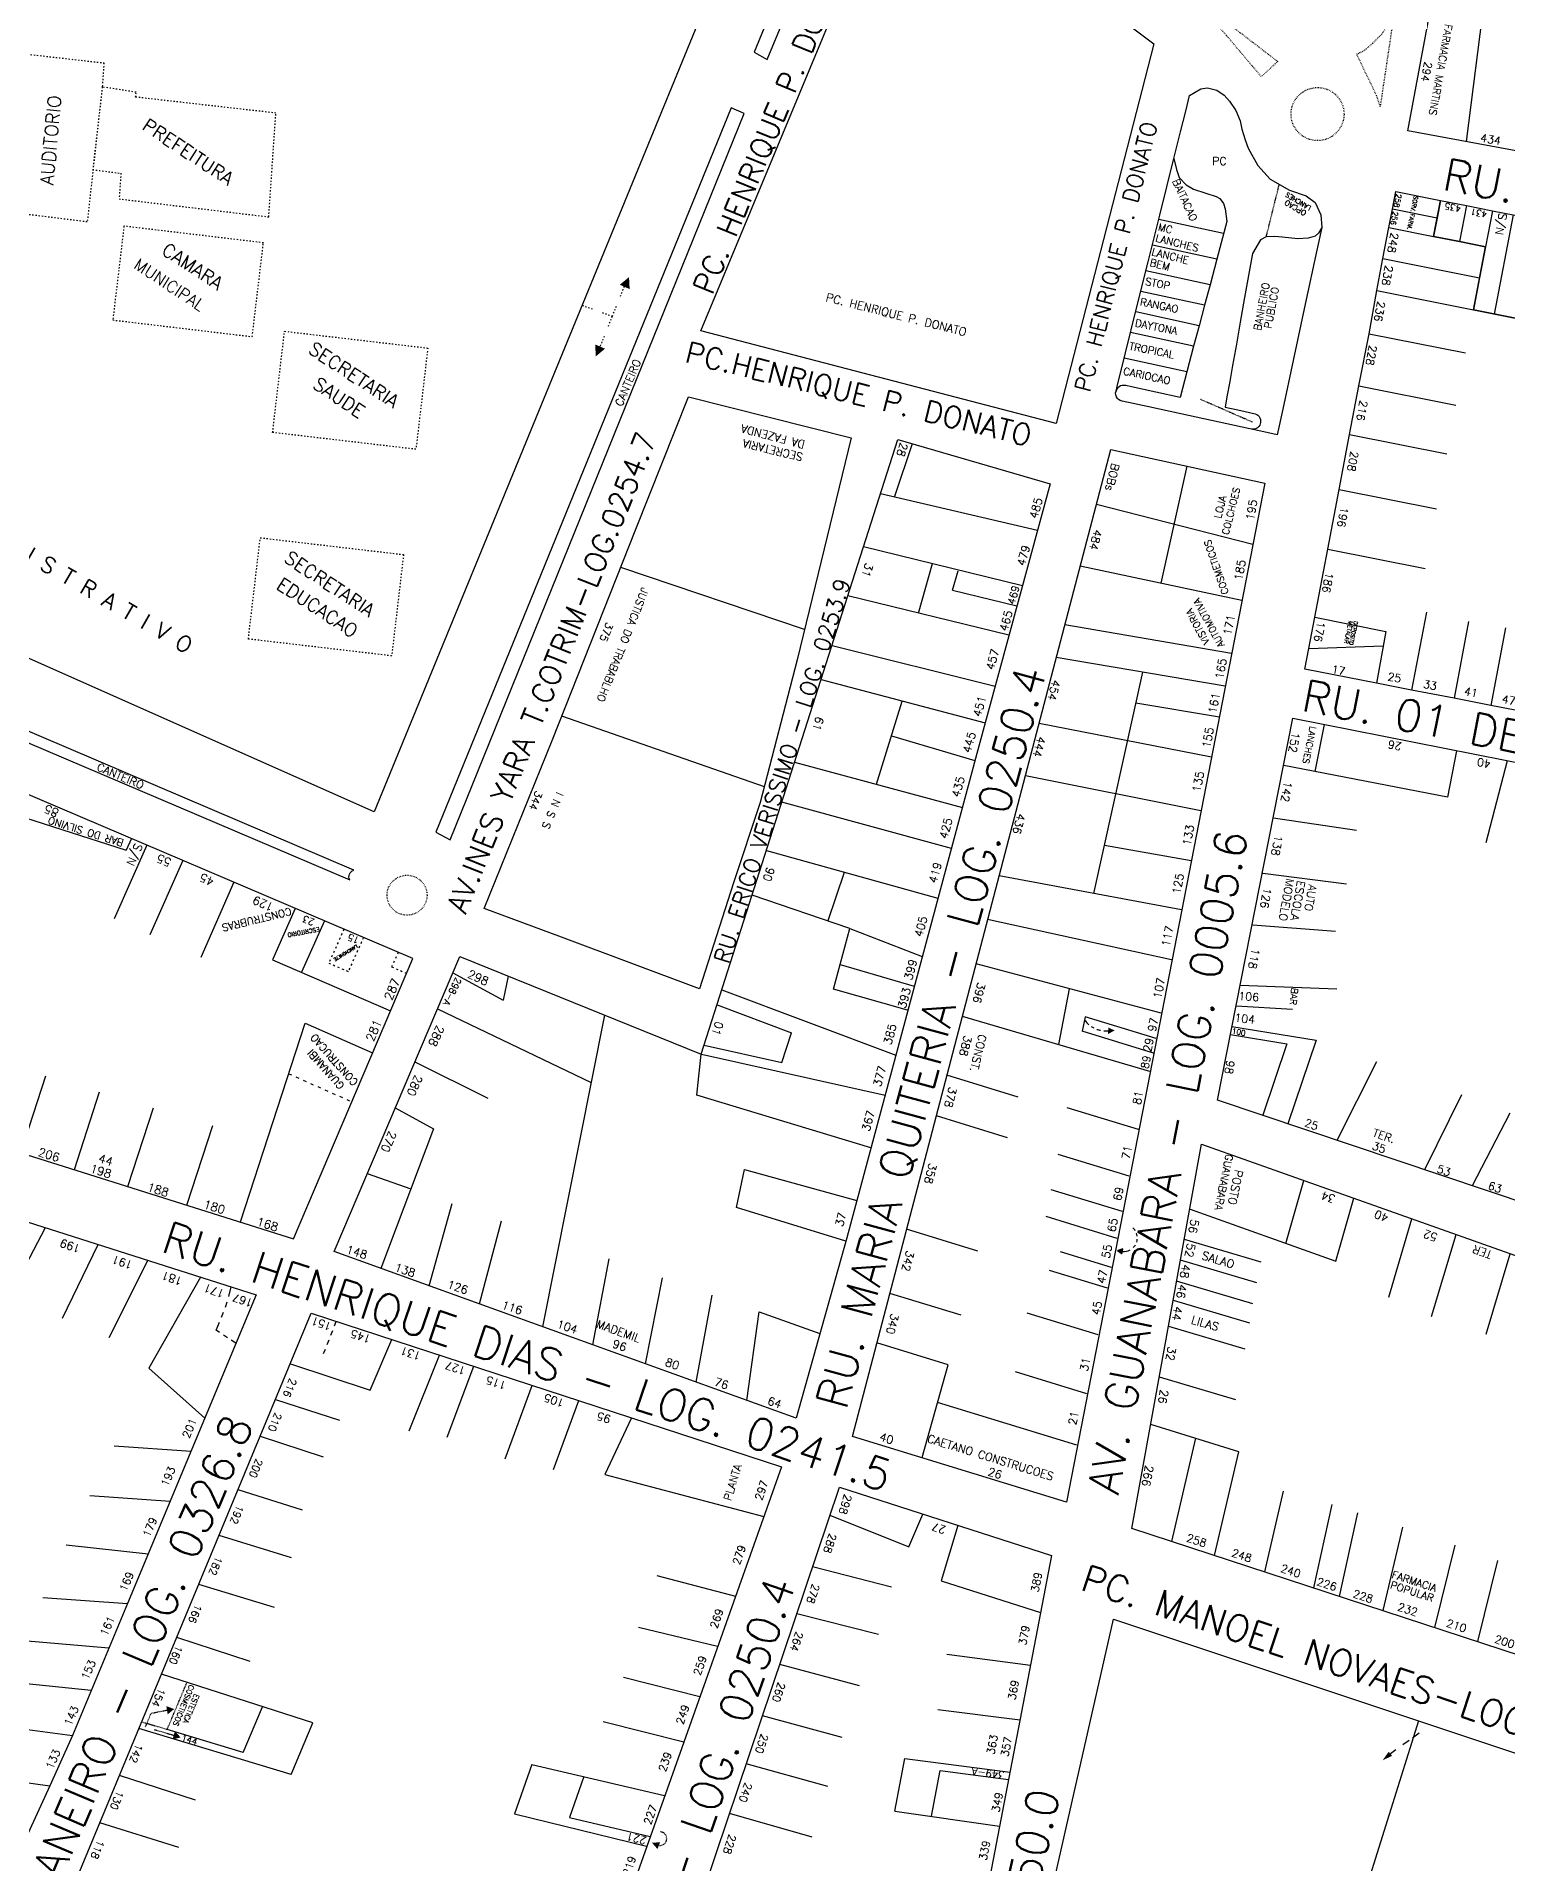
# Model space of a CAD drawing. Extents: x 714896 to 749292, y 8417558 to 8447149.
# Drawn here: x 739396.3 to 739673.9, y 8426580.4 to 8426925.1 of the extents above; entities that cross this region are included whole.
import ezdxf

# ---------------------------------------------------------------- set-up
doc = ezdxf.new("R2010")
doc.units = 0
doc.header["$MEASUREMENT"] = 0
doc.linetypes.add('ACAD_ISO03W100', pattern=[30, 12, -18])
for name, color, linetype in [('LOTE', 7, 'CONTINUOUS'), ('NUM-PORTA', 7, 'CONTINUOUS'), ('QUADRA', 6, 'CONTINUOUS'), ('TEXTO', 7, 'CONTINUOUS'), ('TEXTODERUA', 3, 'CONTINUOUS')]:
    doc.layers.add(name, color=color, linetype=linetype)
doc.styles.add('ROMANS', font='ROMANS.SHX', dxfattribs={"height": 1.5})

msp = doc.modelspace()

# ---------------------------------------------------------------- hatches: boundary and pattern name
at = {"layer": 'LOTE', "linetype": 'ACAD_ISO03W100', "ltscale": 0.02}
for points in [[(739508.15, 8426879.68), (739506.42, 8426878.24), (739508.27, 8426877.42)], [(739501.88, 8426864.72), (739503.62, 8426866.17), (739501.77, 8426866.98)]]:
    msp.add_hatch(color=7, dxfattribs=at).paths.add_polyline_path(points)
at = {"layer": 'LOTE'}
for color, points in [(256, [(739599.8, 8426737.54), (739598.62, 8426738.07), (739598.51, 8426736.85)]), (256, [(739600.13, 8426695.97), (739601.18, 8426695.22), (739601.36, 8426696.36)]), (7, [(739512.5, 8426584.26), (739513.52, 8426583.09), (739514.04, 8426584.38)])]:
    msp.add_hatch(color=color, dxfattribs=at).paths.add_polyline_path(points)
at = {"layer": 'LOTE', "linetype": 'CONTINUOUS'}
h = msp.add_hatch(color=3, dxfattribs=at)
h.paths.add_polyline_path([(739422.31, 8426609.5), (739420.83, 8426610.06), (739421.09, 8426608.5)])
h.paths.add_polyline_path([(739422.31, 8426610.72), (739422.7, 8426608.35), (739423.1, 8426608.42), (739422.71, 8426610.78)], flags=9)
h = msp.add_hatch(color=2, dxfattribs=at)
h.paths.add_polyline_path([(739423.55, 8426604.15), (739422.45, 8426605.29), (739422.01, 8426603.76)])
h.paths.add_polyline_path([(739424.06, 8426605.25), (739423.41, 8426602.95), (739423.8, 8426602.84), (739424.45, 8426605.14)], flags=9)

# ---------------------------------------------------------------- linework, layer by layer
at = {"layer": 'LOTE', "color": 7}
for p, q in [((739669.96, 8426935.39, 529.72), (739666.13, 8426905.27, 528.65)), ((739561.56, 8426848.25, 533.45), (739558.28, 8426838.26, 531.79)), ((739608.59, 8426821.96, 0.41), (739613.48, 8426844.03)), ((739555.62, 8426838.83, 531.27), (739585.23, 8426831.93, 532.39)), ((739596.35, 8426836.83, 530.28), (739625.88, 8426829.28, 534.29)), ((739552.42, 8426828.83, 531.28), (739582.4, 8426821.52, 532.39)), ((739541.29, 8426813.2, 531.51), (739506.59, 8426824.88, 531.19)), ((739562.77, 8426816.3, 532.19), (739565.42, 8426825.66, 532.27)), ((739593.3, 8426825.18, 530.28), (739623.82, 8426818.75, 534.28)), ((739569.19, 8426820.62, 532.24), (739570.24, 8426824.29, 532.27)), ((739579.85, 8426812.12, 532.39), (739549.46, 8426819.56, 531.28)), ((739569.19, 8426820.62, 531.94), (739581.36, 8426817.66, 532.39)), ((739658.63, 8426816.46, 525.98), (739655.81, 8426801.77, 519.64)), ((739666.57, 8426814.73, 525.2), (739663.84, 8426800.21, 519.64)), ((739590.42, 8426814.15, 530.28), (739621.86, 8426808.72, 534.28)), ((739650.96, 8426812.84, 525.47), (739649.21, 8426803.06, 519.64)), ((739673.55, 8426813.53, 524.81), (739670.81, 8426798.86, 519.63)), ((739546.46, 8426810.18, 531.28), (739577.23, 8426802.47, 532.39)), ((739620.65, 8426802.52, 534.27), (739588.78, 8426807.89, 530.28)), ((739636.46, 8426809.61, 531.78), (739650.48, 8426810.11, 524.64)), ((739595.85, 8426763.37, 532.34), (739605.12, 8426805.14, 531.56)), ((739544.4, 8426803.74, 531.28), (739575.36, 8426795.56, 532.39)), ((739554.84, 8426783.99, 532.14), (739559.71, 8426799.69, 532.17)), ((739619.57, 8426796.62, 534.27), (739603.82, 8426799.27, 532.3)), ((739533.7, 8426783.5, 531.51), (739495.47, 8426796.83, 531.19)), ((739585.53, 8426795.49, 530.28), (739618.04, 8426789.16, 534.26)), ((739557.68, 8426793.14, 532.15), (739573.43, 8426788.45, 532.39)), ((739539.41, 8426788.15, 531.28), (739571.06, 8426779.62, 532.39)), ((739662.6, 8426781.56, 529.32), (739631.7, 8426787.51, 532.4)), ((739673.88, 8426788.44, 529.19), (739669.81, 8426772.94, 529.28)), ((739582.95, 8426785.62, 530.28), (739616.06, 8426779.06, 534.26)), ((739582.95, 8426785.62, 530.28), (739616.06, 8426779.06, 534.26)), ((739383.29, 8426781.2, 534.73), (739413.29, 8426771.57, 534.97)), ((739568.98, 8426771.88, 532.39), (739537, 8426780.61, 531.29)), ((739629.78, 8426777.68, 532.4), (739645.44, 8426775.34, 529.94)), ((739414.28, 8426773.73, 534.86), (739413.29, 8426771.57, 534.97)), ((739417.17, 8426772.49, 534.86), (739410.97, 8426758.6, 535.4)), ((739423.93, 8426769.61, 534.86), (739417.7, 8426755.6, 535.42)), ((739534.08, 8426771.48, 531.29), (739566.45, 8426762.47, 532.39)), ((739597.88, 8426772.52, 531.59), (739614.21, 8426769.6, 534.25)), ((739545.71, 8426758.27, 532.14), (739548.79, 8426767.39, 532.13)), ((739612.39, 8426760.3, 534.24), (739577.99, 8426766.69, 530.28)), ((739627.75, 8426767.22, 532.4), (739643.52, 8426765.21, 529.79)), ((739433.58, 8426765.5, 534.86), (739427.32, 8426751.31, 535.43)), ((739549.8, 8426756.76, 532.23), (739531.39, 8426763.08, 531.29)), ((739445.15, 8426760.56, 534.86), (739440.9, 8426750.88, 535.24)), ((739450.67, 8426758.2, 534.86), (739446.34, 8426748.54, 535.26)), ((739546.73, 8426745.36, 532.28), (739549.8, 8426756.76, 532.23)), ((739549.8, 8426756.76, 532.23), (739563.49, 8426751.47, 532.39)), ((739610.55, 8426750.86, 534.24), (739575.83, 8426758.46, 530.28)), ((739625.84, 8426757.44, 532.4), (739641.45, 8426756.25, 529.47)), ((739440.9, 8426750.88, 535.24), (739463.15, 8426741.25, 534.62)), ((739547.99, 8426750.01, 532.26), (739561.99, 8426745.88, 532.39)), ((739608.58, 8426740.8, 534.23), (739573.64, 8426750.08, 530.28)), ((739474.89, 8426748.41, 532.25), (739484.41, 8426743.24, 532.72)), ((739485.37, 8426747.79, 533.15), (739484.41, 8426743.24, 532.72)), ((739560.69, 8426741.35, 532.39), (739546.73, 8426745.36, 532.28)), ((739623.47, 8426746.07, 532.43), (739641.73, 8426745.42, 528.59)), ((739524.77, 8426742.37, 531.29), (739538.81, 8426737.08, 531.76)), ((739525.68, 8426745.23, 531.29), (739558.49, 8426732.85, 532.39)), ((739622.7, 8426742.17, 532.5), (739633.36, 8426741.58, 528.95)), ((739434.83, 8426701.4, 538.63), (739447.03, 8426738.94, 535.33)), ((739447.03, 8426738.94, 535.33), (739459.72, 8426733.29, 534.62)), ((739471.99, 8426741.61, 532.25), (739501.04, 8426727.75, 532.47)), ((739491.88, 8426681.61, 532.4), (739503.56, 8426740.42, 533.13)), ((739606.43, 8426729.81, 534.22), (739571.06, 8426740.19, 530.28)), ((739607.64, 8426736, 534.22), (739594.21, 8426740.11, 534.22)), ((739607.11, 8426733.27, 534.22), (739593.67, 8426737.38, 534.22)), ((739621.64, 8426736.79, 532.51), (739632.27, 8426735, 525.95)), ((739621.93, 8426738.28, 532.45), (739637.79, 8426735.72, 527.57)), ((739632.27, 8426735, 526.61), (739627.73, 8426721.55, 521.03)), ((739637.79, 8426735.72, 527.57), (739632.46, 8426719.95, 521.03)), ((739467.72, 8426731.59, 532.25), (739481.48, 8426724.76, 532.43)), ((739520.94, 8426725.31, 532.28), (739521.79, 8426733.04, 532.39)), ((739521.8, 8426733.04, 532.23), (739556.47, 8426725.33, 532.39)), ((739522.35, 8426734.74, 1063.52), (739536.99, 8426731.49, 1063.59)), ((739641.8, 8426716.82, 521.03), (739649.3, 8426731.68, 526.54)), ((739393.37, 8426714.47, 538.63), (739398.1, 8426728.95, 536.62)), ((739581.58, 8426724.97, 530.28), (739568.15, 8426729.08, 530.28)), ((739403.48, 8426711.29, 538.63), (739408.25, 8426725.93, 536.65)), ((739553.81, 8426715.42, 532.39), (739520.94, 8426725.31, 532.28)), ((739658.3, 8426711.29, 521.03), (739665.3, 8426725.43, 525.81)), ((739413.59, 8426708.1, 538.63), (739418.41, 8426722.92, 536.59)), ((739464.03, 8426722.93, 532.25), (739471.27, 8426719, 532.37)), ((739579.58, 8426717.31, 530.28), (739566.15, 8426721.42, 530.28)), ((739604.28, 8426718.83, 534.2), (739590.85, 8426722.94, 534.2)), ((739667.33, 8426708.27, 521.03), (739674.4, 8426721.98, 525.6)), ((739424.72, 8426704.59, 538.63), (739429.59, 8426719.62, 536.41)), ((739471.27, 8426719, 532.37), (739461.34, 8426692.64, 532.39)), ((739528.46, 8426704.15, 532.35), (739529.92, 8426711.33, 532.34)), ((739529.92, 8426711.33, 532.34), (739551.13, 8426705.46, 532.39)), ((739602.56, 8426710.03, 534.19), (739589.13, 8426714.15, 534.19)), ((739458.76, 8426710.56, 0), (739466.99, 8426707.65, 51.31)), ((739601.26, 8426703.37, 534.18), (739587.83, 8426707.49, 534.18)), ((739632.12, 8426697.37, 526.91), (739635.5, 8426709.23, 523.84)), ((739470.46, 8426689.35, 532.39), (739474.77, 8426704.9, 532.38)), ((739549.06, 8426697.78, 532.39), (739528.46, 8426704.15, 532.35)), ((739641.54, 8426694.03, 526.91), (739644.93, 8426705.88, 523.84)), ((739479.94, 8426685.93, 532.39), (739484.06, 8426701.62, 532.38)), ((739600.27, 8426698.31, 534.17), (739586.84, 8426702.43, 534.17)), ((739614.03, 8426703.79), (739641.54, 8426694.03)), ((739651.54, 8426687.22, 527.44), (739655.85, 8426702.01, 523.83)), ((739390.66, 8426686.29, 533.61), (739398.01, 8426700.34, 533.33)), ((739401.22, 8426683.26, 533.59), (739408, 8426697.15, 533.33)), ((739573.98, 8426695.91, 530.28), (739560.54, 8426700.02, 530.28)), ((739627.42, 8426693.82, 528.26), (739613, 8426698.11, 530.54)), ((739659.59, 8426683.59, 527.51), (739664.27, 8426699.03, 523.82)), ((739410.03, 8426679.58, 533.58), (739417.37, 8426694.16, 533.33)), ((739504.36, 8426694.45, 532.37), (739501.24, 8426678.24, 532.39)), ((739599.2, 8426692.83, 534.16), (739589.58, 8426695.78, 534.16)), ((739626.65, 8426689.9, 528.26), (739612.23, 8426694.19, 530.54)), ((739669.91, 8426680.23, 527.51), (739674.42, 8426695.42, 523.8)), ((739427.3, 8426691, 533.33), (739417.56, 8426673.82, 533.56)), ((739511.26, 8426674.63, 532.39), (739514.48, 8426690.87, 532.37)), ((739598.43, 8426688.89, 534.15), (739587.51, 8426692.23, 534.15)), ((739625.9, 8426685.97, 528.26), (739611.48, 8426690.26, 530.54)), ((739523.76, 8426687.59, 532.37), (739520.78, 8426671.2, 532.39)), ((739570.81, 8426683.79, 530.28), (739557.37, 8426687.91, 530.28)), ((739530.41, 8426667.73, 532.39), (739532.72, 8426684.42, 532.38)), ((739532.72, 8426684.42, 460.92), (739544.19, 8426680.36, 532.39)), ((739596.71, 8426680.08, 534.11), (739583.28, 8426684.19, 534.11)), ((739625.31, 8426682.29, 528.27), (739610.89, 8426686.58, 530.55)), ((739624.41, 8426677.38, 528.27), (739609.99, 8426681.67, 530.55)), ((739459.31, 8426669.68, 528.98), (739463.41, 8426679.21, 526.46)), ((739568.36, 8426674.45, 530.28), (739554.93, 8426678.57, 530.28)), ((739417.56, 8426673.82, 533.56), (739428.09, 8426664.4, 533.37)), ((739444.28, 8426674.62, 532.56), (739459.31, 8426669.68, 528.98)), ((739466.64, 8426662, 528.87), (739472.4, 8426676.28, 526.46)), ((739473.86, 8426660.8, 528.49), (739478.85, 8426674.17, 526.46)), ((739563.44, 8426656.94, 528.47), (739568.36, 8426674.45, 530.36)), ((739594.54, 8426668.99, 534.04), (739581.11, 8426673.1, 534.04)), ((739484.76, 8426656.69, 528.21), (739489.89, 8426670.57, 526.46)), ((739622.67, 8426667.85, 528.27), (739608.25, 8426672.14, 530.56)), ((739453.56, 8426663.95, 529.98), (739441.48, 8426667.87, 532.56)), ((739493.88, 8426654.73, 527.97), (739498.67, 8426667.7, 526.46)), ((739592.66, 8426659.3, 533.79), (739566.36, 8426667.35, 533.79)), ((739508.62, 8426664.45, 526.46), (739503.6, 8426653.74, 527.7)), ((739623.2, 8426658.05, 530.04), (739606.61, 8426663.18, 530.56)), ((739411, 8426659.14, 533.63), (739425.51, 8426658.19, 533.36)), ((739450.48, 8426657.04, 530.42), (739438.6, 8426660.94, 532.56)), ((739615.07, 8426660.6, 530.17), (739610.55, 8426641.12, 530.56)), ((739618.64, 8426638.47, 530.56), (739623.2, 8426658.05, 530.04)), ((739503.6, 8426653.74, 527.7), (739533.57, 8426645.82, 527.36)), ((739406.39, 8426649.79, 533.68), (739421.56, 8426648.73, 533.36)), ((739446.51, 8426647.04, 530.77), (739434.4, 8426650.84, 532.56)), ((739631.62, 8426650.6, 530.13), (739628.06, 8426635.39, 530.56)), ((739546.07, 8426646.08, 528.39), (739560.98, 8426640.1, 528.47)), ((739560.98, 8426640.1, 528.47), (739563.59, 8426646.28, 527.46)), ((739640.78, 8426648.08, 530.14), (739637.31, 8426632.36, 530.56)), ((739645.64, 8426646.53, 530.54), (739642.19, 8426630.76, 530.56)), ((739444.43, 8426638.02, 530.85), (739430.84, 8426642.27, 532.56)), ((739570.19, 8426644.14, 527.46), (739567.07, 8426633.7, 529.1)), ((739654.14, 8426643.84, 530.21), (739650.4, 8426628.07, 530.56)), ((739401.97, 8426640.46, 533.72), (739417.41, 8426638.78, 533.35)), ((739663.96, 8426640.43, 530.31), (739660.16, 8426624.87, 530.56)), ((739557.71, 8426632.48, 528.85), (739542.79, 8426636.33, 528.39)), ((739672.04, 8426637.5, 530.43), (739668.26, 8426622.22, 530.56)), ((739441.27, 8426628.66, 530.96), (739427, 8426633.03, 532.56)), ((739513.43, 8426634.73, 527.99), (739528.24, 8426630.82, 527.36)), ((739567.07, 8426633.7, 529.1), (739585.83, 8426627.71, 533.13)), ((739397.54, 8426630.55, 533.76), (739413.51, 8426629.44, 533.34)), ((739509.96, 8426624.96, 528.16), (739524.88, 8426621.36, 527.36)), ((739555.21, 8426623.55, 529.04), (739539.8, 8426627.45, 528.39)), ((739393.9, 8426622.45, 533.79), (739410.02, 8426621.07, 533.33)), ((739436.67, 8426618.49, 531.13), (739422.82, 8426622.99, 532.56)), ((739551.62, 8426613.88, 529.09), (739536.6, 8426617.91, 528.39)), ((739568.12, 8426619.83, 529.96), (739583.92, 8426617.77, 533.14)), ((739390.15, 8426614.79, 533.83), (739406.67, 8426613.04, 533.32)), ((739448.51, 8426606.9, 529.81), (739419.94, 8426616.06, 532.56)), ((739507.08, 8426615.54, 528.27), (739521.52, 8426611.9, 527.36)), ((739548.37, 8426604.11, 529.09), (739533.34, 8426608.22, 528.39)), ((739566.42, 8426609.42, 530.2), (739581.94, 8426607.45, 533.14)), ((739386.69, 8426606.72, 533.87), (739403.13, 8426604.54, 533.31)), ((739444.4, 8426597.14, 530.07), (739415.68, 8426605.81, 532.56)), ((739435.37, 8426601.32, 530.07), (739421, 8426605.66, 532.56)), ((739503.3, 8426607.17, 528.41), (739518.48, 8426603.32, 527.36)), ((739657.11, 8426607.27, 523.28), (739621.71, 8426494.22, 525.73)), ((739382.47, 8426597.33, 533.92), (739398.87, 8426595.04, 533.3)), ((739489.84, 8426599.07, 529.31), (739486.54, 8426589.71, 529.53)), ((739489.84, 8426599.07, 529.31), (739514.87, 8426593.18, 527.36)), ((739545.66, 8426594.9, 529.07), (739530.29, 8426599.16, 528.39)), ((739560.21, 8426600.16, 529.55), (739580.05, 8426597.62, 533.15)), ((739566.89, 8426597.9, 533.15), (739579.79, 8426596.24, 533.15)), ((739426.35, 8426592.33, 531.38), (739412, 8426596.96, 532.56)), ((739499.63, 8426596.77, 528.55), (739496.92, 8426589.07, 528.55)), ((739558.29, 8426590.22, 533.15), (739578.09, 8426587.41, 533.15)), ((739423.19, 8426583.4, 531.46), (739408.28, 8426588.01, 532.56)), ((739486.54, 8426589.71, 529.53), (739511.47, 8426583.61, 527.36)), ((739496.92, 8426589.07, 528.55), (739512.16, 8426585.48, 527.36)), ((739542.72, 8426585.31, 529.01), (739527.13, 8426589.77, 528.39))]:
    msp.add_line(p, q, dxfattribs=at)
at = {"layer": 'LOTE', "color": 7, "linetype": 'ACAD_ISO03W100', "ltscale": 0.02}
for p, q in [((739506.52, 8426876.06), (739507.27, 8426877.93)), ((739499.31, 8426874.36), (739501.21, 8426873.67)), ((739503.12, 8426872.99), (739505.02, 8426872.3)), ((739505.02, 8426872.3), (739505.77, 8426874.18)), ((739504.27, 8426870.42), (739505.02, 8426872.3)), ((739502.77, 8426866.66), (739503.52, 8426868.54))]:
    msp.add_line(p, q, dxfattribs=at)
at = {"layer": 'LOTE', "color": 7, "linetype": 'ACAD_ISO03W100', "ltscale": 0.03}
for p, q in [((739454.35, 8426756.63, 534.86), (739451.5, 8426750.26, 535.12)), ((739458.03, 8426755.06, 534.86), (739455.17, 8426748.67, 534.86)), ((739464.58, 8426752.26), (739463.36, 8426749.54, 0.11)), ((739451.5, 8426750.26, 534.96), (739455.17, 8426748.67, 534.86)), ((739463.36, 8426749.54, 0.08), (739466.17, 8426748.33))]:
    msp.add_line(p, q, dxfattribs=at)
at = {"layer": 'LOTE', "color": 7, "linetype": 'ACAD_ISO03W100', "ltscale": 0.05}
msp.add_line((739443.92, 8426729.38, 535.29), (739455.85, 8426724.07, 534.62), dxfattribs=at)
at = {"layer": 'LOTE'}
for p, q in [((739601.36, 8426696.36), (739600.37, 8426696.05)), ((739601.22, 8426695.45), (739601.36, 8426696.36))]:
    msp.add_line(p, q, dxfattribs=at)
at = {"layer": 'LOTE', "color": 7, "ltscale": 0.1}
for p, q in [((739432.63, 8426687.32, 533.37), (739433.09, 8426689.15, 533.32)), ((739431.26, 8426683.45, 533.42), (739431.63, 8426684.39, 533.41)), ((739431.99, 8426685.35, 533.4), (739432.33, 8426686.32, 533.39)), ((739430.24, 8426680.99, 533.44), (739430.88, 8426682.52, 533.43)), ((739430.87, 8426680.56, 533.43), (739430.24, 8426680.99, 533.44)), ((739432.36, 8426679.56, 533.41), (739431.63, 8426680.05, 533.42)), ((739433.98, 8426678.51, 533.37), (739433.07, 8426679.09, 533.4))]:
    msp.add_line(p, q, dxfattribs=at)
at = {"layer": 'LOTE', "color": 7, "linetype": 'ACAD_ISO03W100', "ltscale": 0.01}
for points, elevation in [([(739397.55, 8427092.54), (739397.28, 8427093.34), (739397.78, 8427094.2), (739398.57, 8427094.5), (739399.1, 8427094.5), (739400.06, 8427094.09), (739618.06, 8426931.37), (739619.75, 8426928.67), (739630.56, 8426920.36), (739627.46, 8426917.51), (739618.37, 8426928.25), (739616.88, 8426928.88), (739397.55, 8427092.54)], 533.08), ([(739645.47, 8426921.73), (739646.8, 8426922.37), (739648.48, 8426923.78), (739650.19, 8426925.53), (739651.68, 8426927.62), (739652.4, 8426928.63), (739649.9, 8426911.89), (739649.23, 8426913.93), (739645.47, 8426921.73)], 526.49)]:
    msp.add_lwpolyline(points, close=True, dxfattribs=dict(at, elevation=elevation))
at = {"layer": 'LOTE', "color": 7, "linetype": 'ACAD_ISO03W100', "ltscale": 0.02}
for points in [[(739409.06, 8426920.1), (739408.75, 8426915.56), (739405.91, 8426890.09), (739390.49, 8426892.02), (739394.04, 8426921.81), (739409.06, 8426920.1)], [(739440.17, 8426891.05), (739441.51, 8426910.63), (739415.03, 8426913.64), (739415.13, 8426914.55), (739408.75, 8426915.56), (739406.95, 8426899.95), (739412.27, 8426899.27), (739411.94, 8426894.44), (739440.17, 8426891.05)], [(739437.05, 8426868.45), (739439.16, 8426886.15), (739412.85, 8426889.29), (739410.74, 8426871.59), (739437.05, 8426868.45)], [(739440.9, 8426850.36), (739443.15, 8426869.47), (739470.18, 8426866.3), (739467.94, 8426847.19), (739440.9, 8426850.36)], [(739436.32, 8426811.39), (739438.57, 8426830.5), (739465.6, 8426827.33), (739463.36, 8426808.22), (739436.32, 8426811.39)]]:
    msp.add_lwpolyline(points, close=True, dxfattribs=at)
at = {"layer": 'LOTE', "color": 7}
for points in [[(739610.99, 8426902.08), (739611.47, 8426899.99), (739611.98, 8426898.49), (739613.26, 8426897.11), (739614.65, 8426896.28), (739616.97, 8426895.52), (739618.97, 8426894.87), (739619.63, 8426894.49), (739620.33, 8426893.59), (739620.65, 8426892.58), (739620.96, 8426890.18), (739619.08, 8426883.07), (739617.82, 8426878.23), (739616.76, 8426874.38), (739615.73, 8426870.51), (739614.7, 8426866.65), (739613.41, 8426861.81), (739612.13, 8426856.98), (739607.58, 8426857.97), (739602.99, 8426858.97), (739601.89, 8426859.2), (739601.55, 8426859.26), (739601.21, 8426859.24), (739600.91, 8426859.15), (739600.62, 8426859), (739600.33, 8426858.73), (739600.14, 8426858.45), (739600.05, 8426858.19)], [(739638.89, 8426889.06), (739638.27, 8426887.99), (739637.63, 8426887.43), (739636.28, 8426887.05), (739634.35, 8426886.92), (739631.41, 8426887.21), (739630.02, 8426887.33), (739628.4, 8426887.29), (739627.29, 8426886.74), (739625.8, 8426884.13), (739625.19, 8426880.68), (739624.32, 8426875.83), (739623.5, 8426871.18), (739622.76, 8426867.03), (739622.04, 8426863.01), (739621.5, 8426859.96), (739620.99, 8426857.1), (739620.64, 8426855.14), (739622.73, 8426854.68), (739624.15, 8426854.37), (739625.47, 8426854.09), (739626.31, 8426853.91), (739626.6, 8426853.77), (739626.82, 8426853.62), (739627.04, 8426853.38), (739627.19, 8426853.14), (739627.3, 8426852.84), (739627.34, 8426852.54), (739627.33, 8426852.22), (739627.27, 8426851.98), (739627.17, 8426851.76), (739626.99, 8426851.52), (739626.73, 8426851.26), (739626.5, 8426851.11), (739626.2, 8426851), (739625.87, 8426850.96), (739625.3, 8426851.06)]]:
    msp.add_lwpolyline(points, dxfattribs=at)
at = {"layer": 'LOTE', "color": 7, "linetype": 'ACAD_ISO03W100', "ltscale": 0.005, "flags": 128}
for points in [[(739628.4, 8426887.29), (739630.86, 8426897.17)], [(739625.8, 8426852.31), (739616.01, 8426856.6)]]:
    msp.add_lwpolyline(points, dxfattribs=at)
at = {"layer": 'LOTE', "color": 7, "linetype": 'CONTINUOUS', "flags": 128}
for points in [[(739661.27, 8426894.15), (739659.98, 8426887.36)], [(739660.64, 8426890.82), (739652.2, 8426892.48)], [(739666.18, 8426893.18), (739664.88, 8426886.39)], [(739671.08, 8426892.21), (739669.79, 8426885.41)], [(739675, 8426891.43), (739671.44, 8426872.72)], [(739651.55, 8426889.04), (739659.98, 8426887.36)], [(739650.43, 8426883.19), (739668.67, 8426879.56)], [(739649.28, 8426877.13), (739667.52, 8426873.51)], [(739647.85, 8426868.98), (739666.01, 8426865.37)], [(739645.87, 8426859.14), (739664.17, 8426855.5)], [(739644.13, 8426849.97), (739662.45, 8426846.33)], [(739642.15, 8426839.59), (739660.51, 8426835.94)], [(739640.02, 8426828.35), (739658.4, 8426824.69)], [(739637.58, 8426815.51), (739650.96, 8426812.84)]]:
    msp.add_lwpolyline(points, dxfattribs=at)
at = {"layer": 'LOTE', "color": 7, "flags": 128}
for points in [[(739620.35, 8426887.91), (739608.11, 8426890.56)], [(739619.08, 8426883.07), (739606.91, 8426885.71)], [(739617.82, 8426878.23), (739605.7, 8426880.86)], [(739616.76, 8426874.38), (739604.73, 8426876.99)], [(739615.73, 8426870.51), (739603.76, 8426873.11)], [(739614.7, 8426866.65), (739602.8, 8426869.23)], [(739613.41, 8426861.81), (739601.59, 8426864.38)], [(739639.32, 8426795.29), (739637.59, 8426786.38)]]:
    msp.add_lwpolyline(points, dxfattribs=at)
at = {"layer": 'LOTE', "color": 7}
msp.add_lwpolyline([(739616.01, 8426856.6, 0, 0, 0), (739614.32, 8426857.35, 0.776, 0, 0), (739612.83, 8426858.03, 0, 0, 0)], format="xyseb", dxfattribs=at)
at = {"layer": 'LOTE', "color": 7, "flags": 128}
for points, elevation in [([(739664.31, 8426790.33), (739662.6, 8426781.56)], 529.19), ([(739591.18, 8426745.42), (739589.2, 8426734.87)], 534.23), ([(739594.21, 8426740.11), (739593.67, 8426737.38)], 534.22), ([(739536.99, 8426731.49), (739538.81, 8426737.08)], 1063.52), ([(739435.37, 8426601.32), (739439, 8426609.95)], 530.07), ([(739444.4, 8426597.14), (739448.51, 8426606.9)], 532.56)]:
    msp.add_lwpolyline(points, dxfattribs=dict(at, elevation=elevation))
at = {"layer": 'LOTE', "color": 7, "ltscale": 0.1}
for points in [[(739451.9, 8426680.06), (739452.24, 8426680.94)], [(739452.58, 8426681.82), (739452.88, 8426682.65)], [(739450.49, 8426676.56), (739450.85, 8426677.43)], [(739451.2, 8426678.31), (739451.55, 8426679.19)]]:
    msp.add_lwpolyline(points, dxfattribs=at)
at = {"layer": 'LOTE', "color": 7, "linetype": 'ACAD_ISO03W100', "ltscale": 0.003, "elevation": 532.56, "flags": 128}
for points in [[(739421, 8426605.66), (739424.72, 8426614.49)], [(739416.21, 8426607.1), (739421, 8426605.66)]]:
    msp.add_lwpolyline(points, dxfattribs=at)
at = {"layer": 'LOTE', "color": 3, "linetype": 'ACAD_ISO03W100', "ltscale": 0.003, "flags": 128}
msp.add_lwpolyline([(739416.93, 8426606.16), (739417.96, 8426608.69), (739421.72, 8426609.47)], dxfattribs=at)
at = {"layer": 'LOTE', "color": 2, "linetype": 'ACAD_ISO03W100', "ltscale": 0.003, "flags": 128}
msp.add_lwpolyline([(739418.57, 8426605.64), (739422.49, 8426604.48)], dxfattribs=at)
at = {"layer": 'LOTE'}
for points in [[(739657.28, 8426604.94), (739655.99, 8426604.02)], [(739652.84, 8426601.79), (739651.82, 8426601.06)], [(739655.34, 8426603.56), (739654.2, 8426602.75)]]:
    msp.add_lwpolyline(points, dxfattribs=at)
msp.add_lwpolyline([(739651.82, 8426601.06, 0.981, 0, 0), (739650.35, 8426599.81, 0, 0, 0), (739650.32, 8426599.8, 0, 0, 0)], format="xyseb", dxfattribs=at)
at = {"layer": 'LOTE', "linetype": 'CONTINUOUS', "elevation": 533.15, "flags": 128}
for points in [[(739558.29, 8426590.22), (739560.21, 8426600.16)], [(739565.22, 8426589.27), (739566.89, 8426597.9)]]:
    msp.add_lwpolyline(points, dxfattribs=at)
at = {"layer": 'LOTE', "color": 7, "linetype": 'ACAD_ISO03W100', "ltscale": 0.01}
for centre, radius in [((739638.08, 8426910.45), 5), ((739466.27, 8426763.06), 3.77)]:
    msp.add_circle(centre, radius, dxfattribs=at)
at = {"layer": 'LOTE', "ltscale": 0.1}
for centre, radius, start, end in [((739598.36, 8426742.41), 5.11, 215.7059, 227.9565), ((739598.25, 8426742.62), 5.2, 236.0005, 242.5405), ((739598.21, 8426742.81), 5.36, 250.9027, 258.1704), ((739598.22, 8426743), 5.56, 265.0157, 273.5463), ((739601.52, 8426698.39), 2.56, 32.1882, 47.5237), ((739601.52, 8426698.39), 2.56, 314.3446, 329.8529), ((739601.52, 8426698.39), 2.56, 7.8244, 20.5287), ((739601.52, 8426698.39), 2.56, 341.7595, 354.7892), ((739601.52, 8426698.39), 2.56, 264.4437, 297.5724)]:
    msp.add_arc(centre, radius, start, end, dxfattribs=at)
at = {"layer": 'LOTE', "color": 7, "linetype": 'ACAD_ISO03W100', "ltscale": 0.002}
msp.add_arc((739513.97, 8426585.05), 1.3, 236.5338, 86.5685, dxfattribs=at)
at = {"layer": 'QUADRA', "color": 6}
for points in [[(739508.78, 8426991.02), (739502.96, 8426983.21), (739533.93, 8426958.73), (739460.08, 8426778.76), (739382.03, 8426813.45), (739317.77, 8426857.58), (739451.26, 8427036.8), (739508.78, 8426991.02)], [(739669.86, 8426986.23), (739720.76, 8426975.45), (739715.41, 8426896.13), (739655.15, 8426907.29), (739669.86, 8426986.23)], [(739549.46, 8426965.2), (739531.77, 8426922.14), (739534.25, 8426920.73), (739552.11, 8426963.77)], [(739559.17, 8426959.69), (739607.16, 8426923.72), (739588.73, 8426852.03), (739521.73, 8426869.53), (739559.17, 8426959.69)], [(739527.4, 8426911.61), (739471.68, 8426774.95), (739474.39, 8426773.53), (739529.85, 8426910.54), (739527.4, 8426911.61)], [(739519.38, 8426857.08), (739550.08, 8426849.35), (739539.91, 8426807.49), (739532.93, 8426780.54), (739527.86, 8426765.41), (739521.48, 8426745.4), (739495.38, 8426755.17), (739480.79, 8426760.52), (739493.66, 8426792.25), (739509.46, 8426832.12), (739519.38, 8426857.08)], [(739452.49, 8426695.84), (739476.21, 8426751.5), (739521.79, 8426733.04), (739558.88, 8426849.02), (739587.61, 8426840.69), (739573.79, 8426789.77), (739549.23, 8426698.39), (739539.72, 8426664.38), (739485.95, 8426683.75), (739452.49, 8426695.84)], [(739550.31, 8426660.92), (739582.94, 8426785.62), (739599.05, 8426847.18), (739628.14, 8426840.82), (739616.12, 8426779.05), (739590.72, 8426648.54)], [(739633.44, 8426796.45), (739782.25, 8426767.05), (739754.83, 8426678.88), (739619.19, 8426724.4), (739633.44, 8426796.45)], [(739364.02, 8426723.67), (739444.86, 8426698.24), (739467.34, 8426751.09), (739384.98, 8426786.23), (739364.02, 8426723.67)], [(739616.19, 8426716.08), (739749.22, 8426668.9), (739728.05, 8426602.63), (739603.03, 8426643.59), (739616.19, 8426716.08)], [(739448.19, 8426684.19), (739536.91, 8426655.21), (739494.46, 8426535.53), (739399.59, 8426567.11), (739448.19, 8426684.19)], [(739547.85, 8426651.37), (739587.9, 8426638.48), (739563.71, 8426512.6), (739507.56, 8426531.59), (739547.85, 8426651.37)], [(739599.57, 8426626.46), (739712.96, 8426588.64), (739673.55, 8426477.01), (739573.25, 8426510.31), (739599.57, 8426626.46)]]:
    msp.add_lwpolyline(points, close=True, dxfattribs=at)
at = {"layer": 'QUADRA'}
msp.add_lwpolyline([(739630.46, 8426849.94), (739627.93, 8426850.49), (739625.3, 8426851.06), (739619.51, 8426852.31), (739612.26, 8426853.88), (739606.26, 8426855.18), (739601.2, 8426856.28), (739600.83, 8426856.4), (739600.55, 8426856.58), (739600.34, 8426856.77), (739600.14, 8426857.07), (739600.01, 8426857.45), (739599.97, 8426857.82), (739600.05, 8426858.19), (739600.25, 8426859.02), (739601.84, 8426865.38), (739603.94, 8426873.8), (739606.13, 8426882.59), (739608.32, 8426891.4), (739610.99, 8426902.08), (739612.24, 8426907.12), (739613.21, 8426911.01), (739613.94, 8426913.92), (739616.04, 8426915.19), (739617.34, 8426915.37), (739619.08, 8426914.97), (739620.43, 8426913.99), (739621.44, 8426912.89), (739622.67, 8426911.14), (739623.5, 8426909.16), (739623.82, 8426907.59), (739624.45, 8426905.61), (739624.96, 8426903.99), (739626.83, 8426900.76), (739629.12, 8426898.18), (739632.76, 8426896.07), (739635.93, 8426895.03), (739637.64, 8426893.75), (739638.68, 8426891.43), (739638.89, 8426889.06), (739637.96, 8426884.77), (739635.77, 8426874.59), (739633.48, 8426863.97), (739631.5, 8426854.77), (739630.46, 8426849.94)], close=True, dxfattribs=at)
at = {"layer": 'QUADRA', "color": 6, "linetype": 'CONTINUOUS'}
for points in [[(739678.31, 8426797.4), (739670.81, 8426798.86), (739663.84, 8426800.21), (739655.81, 8426801.77), (739649.21, 8426803.06), (739635.71, 8426805.68), (739636.46, 8426809.61), (739637.58, 8426815.51), (739640.02, 8426828.35), (739642.15, 8426839.59), (739644.13, 8426849.97), (739645.87, 8426859.14), (739647.85, 8426868.98), (739649.28, 8426877.13), (739650.43, 8426883.19), (739651.55, 8426889.04), (739652.2, 8426892.48), (739652.83, 8426895.81), (739661.27, 8426894.15), (739660.64, 8426890.82), (739659.98, 8426887.36), (739664.88, 8426886.39), (739669.79, 8426885.41), (739668.67, 8426879.56), (739667.52, 8426873.51), (739677.56, 8426871.51)], [(739677.56, 8426871.51), (739667.52, 8426873.51), (739669.79, 8426885.41), (739664.88, 8426886.39), (739659.98, 8426887.36), (739661.27, 8426894.15), (739661.27, 8426894.15), (739666.18, 8426893.18), (739671.08, 8426892.21), (739681.13, 8426890.23)]]:
    msp.add_lwpolyline(points, dxfattribs=at)
for points in [[(739455.45, 8426765.93), (739455.34, 8426766.22), (739455.3, 8426766.48), (739455.32, 8426766.76), (739455.41, 8426767.05), (739455.53, 8426767.27), (739455.72, 8426767.48), (739455.94, 8426767.64), (739456.11, 8426767.73), (739456.23, 8426767.77), (739391.67, 8426795.32), (739390.81, 8426795.09), (739390.44, 8426794.33), (739390.8, 8426793.51), (739455.45, 8426765.93)], [(739275.28, 8426588.44), (739359.97, 8426712.46), (739437.79, 8426687.65), (739413.51, 8426629.44), (739403.13, 8426604.54), (739398.87, 8426595.04), (739394.4, 8426585.27), (739384.17, 8426566.52), (739356.1, 8426529.92), (739275.28, 8426588.44)]]:
    msp.add_lwpolyline(points, close=True, dxfattribs=at)

# ---------------------------------------------------------------- texts
at = {"layer": 'NUM-PORTA', "color": 7, "style": 'ROMANS'}
for s, height, rotation, p in [('294', 1.463, 258.5435, (739658.3, 8426920.42)), ('434', 1.517, 350.2395, (739668.7, 8426905.26)), ('258', 1, 258.66, (739652.96, 8426895.46)), ('435', 1.2, 168.7782, (739665.23, 8426893.13)), ('256', 1, 258.66, (739652.33, 8426892.15)), ('431', 1.2, 168.7782, (739670.15, 8426892.07)), ('S/N', 1.516, 258.7782, (739672.36, 8426891.88)), ('248', 1.492, 259.6256, (739651.93, 8426888.17)), ('238', 1.49, 259.4846, (739650.88, 8426882)), ('236', 1.49, 259.4819, (739649.4, 8426875.22)), ('228', 1.49, 259.4598, (739647.85, 8426866.92)), ('216', 1.489, 259.428, (739646.09, 8426856.5)), ('28', 1.513, 252.1156, (739559.39, 8426848.58)), ('208', 1.49, 259.4258, (739644.36, 8426846.93)), ('BOBs', 1.519, 255.9369, (739599.26, 8426844.68)), ('COLCHOES', 1.3, 75.9369, (739621.27, 8426830.95)), ('485', 1.535, 74.7074, (739585.19, 8426834)), ('LOJA', 1.4, 75.9369, (739619.85, 8426834.03)), ('195', 1.525, 80.0164, (739626.04, 8426833.7)), ('196', 1.49, 259.4269, (739642.46, 8426836.4)), ('484', 1.519, 255.9369, (739595.92, 8426832.18)), ('479', 1.536, 74.8347, (739582.83, 8426825.05)), ('COSMETICOS', 1.3, 108.8226, (739621.33, 8426820.08)), ('31', 1.536, 252.4094, (739552.8, 8426825.88)), ('185', 1.527, 79.3486, (739623.83, 8426822.34)), ('469', 1.4, 74.8225, (739580.9, 8426817.78)), ('186', 1.49, 259.4269, (739639.62, 8426824.04)), ('AUTOMOTIVA', 1.3, 118.3698, (739620.6, 8426810.22)), ('375', 1.429, 248.025, (739503.91, 8426814.67)), ('465', 1.536, 74.8225, (739579.53, 8426812.73)), ('VISTORIA', 1.3, 118.3698, (739617.77, 8426810.83)), ('171', 1.528, 79.1941, (739621.79, 8426811.98)), ('176', 1.489, 259.4223, (739638.06, 8426814.79)), ('457', 1.536, 74.7955, (739576.97, 8426805.43)), ('165', 1.528, 79.1055, (739620.23, 8426803.72)), ('17', 1.5, 349.0944, (739640.63, 8426805.02)), ('25', 1.5, 349.0949, (739651.2, 8426803.63)), ('454', 1.521, 255.6268, (739588.08, 8426803.81)), ('161', 1.529, 79.0614, (739618.93, 8426797.25)), ('33', 1.5, 349.1044, (739657.92, 8426802.22)), ('41', 1.5, 349.1064, (739665.64, 8426800.86)), ('47', 1.5, 349.1094, (739672.76, 8426799.39)), ('451', 1.536, 74.7909, (739574.53, 8426796.6)), ('61', 1.536, 252.3652, (739543.5, 8426796.92)), ('445', 1.536, 74.785, (739572.59, 8426789.78)), ('155', 1.529, 79.0614, (739617.78, 8426790.72)), ('LANCHES', 1.2, 258.3079, (739636.69, 8426795)), ('444', 1.521, 255.6268, (739585.28, 8426793.15)), ('152', 1.507, 259.37, (739633.28, 8426793.91)), ('26', 1.507, 168.6294, (739654.07, 8426791.81)), ('40', 1.507, 168.6294, (739670.88, 8426788.48)), ('435', 1.536, 74.7935, (739570.49, 8426781.41)), ('135', 1.529, 79.0612, (739615.94, 8426782.41)), ('142', 1.513, 260.0277, (739631.8, 8426784.62)), ('85', 1.57, 156.3269, (739400.71, 8426779.14)), ('344', 1.428, 248.0839, (739490.57, 8426782.88)), ('425', 1.536, 74.7819, (739568.16, 8426773.58)), ('436', 1.521, 255.6268, (739581.48, 8426778.61)), ('133', 1.529, 79.0117, (739614.07, 8426772.31)), ('138', 1.513, 259.9468, (739630, 8426774.48)), ('S/N', 1.571, 246.3421, (739414.98, 8426773.02)), ('55', 1.572, 156.2988, (739421.91, 8426769.8)), ('45', 1.572, 156.2734, (739430.04, 8426766.19)), ('90', 1.536, 252.33, (739534.19, 8426768.47)), ('419', 1.536, 74.7961, (739566.16, 8426765.21)), ('125', 1.529, 79.0294, (739612.13, 8426763.15)), ('129', 1.573, 156.249, (739441.26, 8426761.36)), ('126', 1.513, 259.8257, (739627.92, 8426764.56)), ('23', 1.3, 157.6981, (739448.94, 8426758.45)), ('15', 1.3, 157.6981, (739457.43, 8426755.02)), ('405', 1.536, 74.7968, (739563.45, 8426755.04)), ('117', 1.529, 79.0248, (739610.15, 8426753.26)), ('118', 1.513, 259.8411, (739625.69, 8426753.11)), ('298', 1.574, 335.5631, (739477.52, 8426747.62)), ('399', 1.536, 74.8109, (739561.52, 8426746.91)), ('287', 1.62, 67.1585, (739463.37, 8426743.08)), ('298-A', 1.258, 243.9751, (739475.47, 8426747.67)), ('393', 1.536, 74.7221, (739560.32, 8426741.57)), ('396', 1.521, 255.5665, (739573.96, 8426746.72)), ('107', 1.529, 78.9433, (739608.56, 8426743.43)), ('106', 1.513, 356.2036, (739623.11, 8426743.3)), ('281', 1.623, 67.0497, (739459.91, 8426735.3)), ('288', 1.577, 244.865, (739471.94, 8426738.67)), ('01', 1.536, 252.33, (739524.53, 8426739.39)), ('385', 1.536, 74.7716, (739557.63, 8426734.71)), ('97', 1.529, 78.9427, (739607.51, 8426737.19)), ('104', 1.513, 353.4906, (739622.33, 8426739.23)), ('388', 1.521, 255.5795, (739571.41, 8426736.7)), ('29', 1.529, 78.9266, (739606.66, 8426733.39)), ('100', 1.009, 349.9998, (739621.85, 8426736.97)), ('89', 1.453, 78.9472, (739606.14, 8426730.21)), ('98', 1.512, 260.478, (739620.94, 8426731.99)), ('280', 1.58, 246.3884, (739467.81, 8426729.32)), ('377', 1.536, 74.7826, (739555.67, 8426726.8)), ('378', 1.521, 255.6177, (739568.56, 8426727)), ('81', 1.529, 78.9296, (739604.68, 8426723.42)), ('367', 1.536, 74.7951, (739553.52, 8426718.37)), ('270', 1.58, 246.3884, (739462.9, 8426718.73)), ('25', 1.498, 340.9819, (739635.48, 8426719.53)), ('206', 1.589, 342.5514, (739396.5, 8426713.94)), ('71', 1.529, 78.9263, (739602.6, 8426713.1)), ('35', 1.498, 341.2003, (739648.24, 8426715.16)), ('198', 1.589, 342.5545, (739406.29, 8426710.85)), ('44', 1.587, 342.7732, (739407.88, 8426712.74)), ('358', 1.521, 255.6257, (739564.8, 8426712.61)), ('53', 1.498, 341.2494, (739660.46, 8426710.81)), ('188', 1.59, 342.5488, (739417.1, 8426707.33)), ('69', 1.529, 78.9316, (739600.99, 8426705.29)), ('63', 1.498, 341.2346, (739670.11, 8426707.66)), ('180', 1.59, 342.5699, (739427.72, 8426704.07)), ('34', 1.527, 160.287, (739641.58, 8426706.37)), ('168', 1.591, 342.5861, (739437.74, 8426700.81)), ('37', 1.536, 74.8207, (739548.49, 8426700.4)), ('65', 1.529, 78.9342, (739599.89, 8426699.4)), ('56', 1.553, 259.3155, (739614.19, 8426702.02)), ('40', 1.527, 160.287, (739651.62, 8426702.81)), ('199', 1.529, 161.2062, (739404.79, 8426696.99)), ('52', 1.554, 259.4408, (739613.49, 8426697.49)), ('52', 1.527, 160.2741, (739660.86, 8426699.1)), ('191', 1.528, 160.9354, (739414.63, 8426693.87)), ('148', 1.547, 342.8837, (739454.66, 8426695.55)), ('342', 1.521, 255.6087, (739560.53, 8426696.11)), ('55', 1.529, 78.9276, (739598.84, 8426694.44)), ('181', 1.526, 160.771, (739424.03, 8426690.84)), ('138', 1.537, 341.6395, (739463.77, 8426692.21)), ('126', 1.536, 341.4795, (739473.7, 8426688.99)), ('47', 1.529, 78.9452, (739597.98, 8426689.65)), ('48', 1.554, 259.5226, (739612.57, 8426693.54, -530.54)), ('171', 1.521, 159.9611, (739431.96, 8426688.46)), ('167', 1.484, 161.3756, (739437.3, 8426686.72)), ('46', 1.554, 259.5226, (739611.88, 8426689.75, -530.54)), ('151', 1.493, 161.0313, (739452.17, 8426682.3)), ('116', 1.535, 341.4007, (739483.99, 8426685.14)), ('340', 1.521, 255.7551, (739557.62, 8426684.24)), ('45', 1.529, 78.9834, (739596.93, 8426683.72)), ('44', 1.554, 259.5433, (739611.06, 8426685.6)), ('145', 1.499, 161.6453, (739459.57, 8426679.92)), ('104', 1.535, 341.3587, (739494.39, 8426681.51)), ('131', 1.5, 161.6983, (739469.01, 8426676.72)), ('96', 1.535, 341.3401, (739504.89, 8426677.79)), ('32', 1.554, 259.4942, (739609.89, 8426677.99)), ('127', 1.501, 161.73, (739477.47, 8426673.94)), ('80', 1.535, 341.3266, (739514.84, 8426674.33)), ('31', 1.529, 78.9678, (739594.71, 8426673.1)), ('216', 1.419, 247.7933, (739444.18, 8426672.06)), ('115', 1.501, 161.6799, (739485.15, 8426671.17)), ('76', 1.535, 341.2259, (739524.11, 8426670.63)), ('26', 1.552, 259.4011, (739608.45, 8426669.88, 0.01)), ('105', 1.501, 161.7359, (739496.07, 8426667.83)), ('64', 1.535, 341.2259, (739534.14, 8426667.02)), ('201', 1.479, 66.3699, (739425.12, 8426660.45)), ('210', 1.417, 247.6471, (739441.37, 8426665.58)), ('95', 1.501, 161.6761, (739504.84, 8426664.79)), ('21', 1.529, 78.9488, (739592.52, 8426662.98)), ('40', 1.53, 342.4372, (739555.27, 8426660.22)), ('200', 1.416, 247.5909, (739437.78, 8426656.86)), ('193', 1.478, 66.2798, (739421.1, 8426651.34)), ('297', 1.466, 71.3908, (739533.23, 8426648.76)), ('26', 1.532, 343.0878, (739575.73, 8426653.65)), ('266', 1.553, 259.4713, (739605.62, 8426655.59)), ('298', 1.493, 253.5547, (739548.79, 8426650.15)), ('179', 1.478, 66.2465, (739417.65, 8426641.79)), ('192', 1.416, 247.5634, (739434.19, 8426648.13)), ('288', 1.461, 251.7729, (739545.96, 8426642.77)), ('27', 1.515, 161.8128, (739568.09, 8426643.92)), ('258', 1.492, 342.1891, (739613.21, 8426641.18)), ('279', 1.462, 70.8263, (739529, 8426636.57)), ('248', 1.489, 342.042, (739621.73, 8426638.34)), ('169', 1.479, 66.2167, (739413.26, 8426631.52)), ('182', 1.415, 247.5436, (739430.17, 8426638.45)), ('389', 1.467, 79.4892, (739585.42, 8426631.45)), ('240', 1.489, 342.0059, (739630.98, 8426635.44)), ('278', 1.459, 251.6517, (739542.78, 8426633.26)), ('226', 1.488, 341.9735, (739637.78, 8426632.93)), ('228', 1.487, 341.9355, (739644.61, 8426630.66)), ('166', 1.415, 247.5237, (739426.33, 8426629.41)), ('269', 1.461, 70.6587, (739524.76, 8426624.57)), ('232', 1.488, 341.9512, (739653.05, 8426628.17)), ('161', 1.479, 66.1734, (739409.64, 8426623.15)), ('379', 1.463, 79.2537, (739583.07, 8426621.45)), ('210', 1.488, 341.9395, (739662.26, 8426625.11)), ('264', 1.458, 251.584, (739539.67, 8426624.24)), ('200', 1.488, 341.9317, (739671.34, 8426622.1)), ('153', 1.478, 66.1204, (739406.06, 8426614.88)), ('160', 1.415, 247.5386, (739422.68, 8426621.65)), ('259', 1.461, 70.6587, (739521.61, 8426615.7)), ('260', 1.457, 251.5371, (739536.31, 8426614.66)), ('369', 1.461, 79.1746, (739581.05, 8426611.12)), ('154', 1.4, 246.5103, (739419.44, 8426613.61)), ('143', 1.479, 66.0777, (739402.84, 8426606.19)), ('249', 1.461, 70.6311, (739518.34, 8426606.45)), ('144', 1.2, 343.2805, (739423.55, 8426603.56)), ('250', 1.457, 251.5353, (739533.1, 8426604.95)), ('363', 1.464, 79.2776, (739577.07, 8426600.82)), ('357', 1.459, 79.0756, (739579.72, 8426600.41)), ('133', 1.479, 66.0045, (739399.37, 8426598.01)), ('142', 1.415, 247.5281, (739415.18, 8426603.06)), ('239', 1.461, 70.6385, (739515.03, 8426597.55)), ('349-A', 1.4, 173.073, (739579.09, 8426597.68)), ('240', 1.458, 251.5391, (739530.04, 8426595.77)), ('130', 1.416, 247.5382, (739411.54, 8426594.23)), ('227', 1.461, 70.5961, (739512.25, 8426587.55)), ('349', 1.46, 79.1037, (739578.02, 8426589.93)), ('118', 1.418, 247.6315, (739407.9, 8426584.94)), ('221', 1.461, 166.2679, (739511.54, 8426585.33)), ('228', 1.458, 251.5481, (739527.05, 8426585.98)), ('339', 1.459, 79.0819, (739575.62, 8426580.85)), ('219', 1.461, 70.608, (739508.26, 8426577.9))]:
    msp.add_text(s, height=height, rotation=rotation, dxfattribs=at).set_placement(p)
at = {"layer": 'TEXTO', "color": 7, "style": 'ROMANS'}
for s, height, rotation, p in [('FARMACIA MARTINS', 1.4, 259.8501, (739662.15, 8426927.52, -0.02)), ('ESCRITORIO', 0.8, 190.6946, (739449.66, 8426757.06)), ('LANCHONETE', 0.6, 211.2365, (739456.7, 8426753.75)), ('FARMACIA', 1.4, 341.9512, (739651.96, 8426634.29)), ('POPULAR', 1.4, 341.9512, (739651.66, 8426632.35)), ('COSMETICOS', 1, 247.3874, (739425.23, 8426614.19)), ('ESTETICA', 1, 247.3874, (739426.18, 8426612.47))]:
    msp.add_text(s, height=height, rotation=rotation, dxfattribs=at).set_placement(p)
at = {"layer": 'TEXTO', "style": 'ROMANS'}
for s, height, rotation, p in [('AUDITORIO', 2.5, 84.7183, (739399.48, 8426896.98)), ('PREFEITURA', 2.5, 326.5268, (739416.07, 8426907.69)), ('BAITACAO', 1.4, 294.7593, (739610.63, 8426897.79)), ('OPCAO', 1, 149.7362, (739636.08, 8426892.06)), ('LANCHES', 0.9, 148.6414, (739636.96, 8426892.96)), ('SORV.', 0.8, 258, (739656.29, 8426895.1)), ('FARM.', 0.8, 258, (739655.62, 8426891.71)), ('LANCHES', 1.4, 346.1077, (739607.37, 8426886.44)), ('MC', 1.4, 346.1005, (739607.9, 8426888.51)), ('CAMARA', 2.5, 326.5268, (739419.73, 8426884.19)), ('LANCHE', 1.4, 346.1077, (739606.67, 8426883.84)), ('MUNICIPAL', 2.2, 326.5268, (739414.53, 8426881.49)), ('BEM', 1.4, 346.1005, (739606.3, 8426881.82)), ('PC. HENRIQUE P. DONATO', 1.5629, 345.8628, (739545.18, 8426875.17)), ('STOP', 1.4, 348.6701, (739605.46, 8426878.24)), ('BANHEIRO', 1.4, 79.323, (739627.37, 8426869.49)), ('PUBLICO', 1.4, 79.323, (739629.35, 8426869.87)), ('RANGAO', 1.4, 348.6701, (739604.5, 8426874.36)), ('DAYTONA', 1.4, 348.6701, (739603.54, 8426870.39)), ('SECRETARIA', 2.5, 326.5268, (739447.44, 8426865.52)), ('TROPICAL', 1.4, 348.6701, (739602.43, 8426866.02)), ('CANTEIRO', 1.487, 67.1013, (739506.83, 8426855.15)), ('CARIOCAO', 1.4, 347.8083, (739601.31, 8426861.32)), ('C E N T R O     A D M I N I S T R A T I V O', 3, 329.8788, (739340.84, 8426857.12)), ('SAUDE', 2.5, 326.5268, (739448.27, 8426858.87)), ('DA FAZENDA', 1.511, 165.3577, (739541.48, 8426848.77)), ('SECRETARIA', 1.497, 166.3435, (739541.09, 8426846.4)), ('SECRETARIA', 2.5, 326.5268, (739442.87, 8426826.09)), ('EDUCACAO', 2.5, 326.5268, (739441.42, 8426821.07)), ('JUSTICA DO TRABABLHO', 1.442, 248.1444, (739510.59, 8426821.25)), ('METALAR', 0.764, 257.7703, (739644.02, 8426814.89)), ('DEPOSITO', 0.715, 257.7896, (739644.99, 8426814.82)), ('CANTEIRO', 1.487, 337.1013, (739407.58, 8426786.68)), ('I N S S', 1.442, 247.1434, (739494.5, 8426782.68)), ('BAR DO SILVINO', 1.3798, 162.658, (739412.89, 8426773.52)), ('MODELO', 1.51, 260.0764, (739632.18, 8426766.31)), ('ESCOLA', 1.51, 260.0764, (739634.27, 8426765.9)), ('AUTO', 1.51, 260.0764, (739636.44, 8426765.15)), ('CONSTRUBRAS', 1.4, 193.6573, (739444.26, 8426760.73)), ('BAR', 1.262, 263.8593, (739633.16, 8426745.64)), ('CONSTRUCAO', 1.4, 131.6477, (739457.12, 8426727.87)), ('CONST.', 1.521, 256.0299, (739574.18, 8426736.93)), ('GUANAMBI', 1.4, 131.6477, (739454.53, 8426727.21)), ('TER.', 1.498, 341.1605, (739648.36, 8426717.61)), ('GUANABARA', 1.4, 258.4554, (739620.79, 8426714.31)), ('POSTO', 1.546, 258.4554, (739622.5, 8426711.36)), ('TER', 1.527, 160.2589, (739671.14, 8426695.87)), ('SALAO', 1.547, 343.0642, (739616.09, 8426694.44)), ('LILAS', 1.544, 344.083, (739614.11, 8426682.27)), ('MADEMIL', 1.536, 340.2683, (739501.85, 8426681.54)), ('CAETANO CONSTRUCOES', 1.5303, 342.9062, (739564.3, 8426659.89)), ('PLANTA', 1.476, 72.9553, (739527.38, 8426648.66))]:
    msp.add_text(s, height=height, rotation=rotation, dxfattribs=at).set_placement(p)
msp.add_text('PC', height=1.487, dxfattribs=at).set_placement((739618.22, 8426900.82))
at = {"layer": 'TEXTODERUA', "style": 'ROMANS'}
for s, height, rotation, p in [('RU. MANOEL BANDEIRA - LOG. ', 6, 53.4433, (739331.7, 8426882.98)), ('PC. HENRIQUE P. DONATO', 4, 67.642, (739523.81, 8426876.15)), ('PC. HENRIQUE P. DONATO', 3, 75.8491, (739595.1, 8426857.81)), ('RU. 13 DE MAIO - LOG. 3602.6', 6, 348.9841, (739661.4, 8426896.23)), ('PC.HENRIQUE P. DONATO', 4, 346.222, (739518.47, 8426863.68)), ('AV.INES YARA T.COTRIM-LOG.0254.7', 4, 68.1558, (739477.3, 8426759.3)), ('RU. ERICO VERISSIMO - LOG. 0253.9', 3, 72.3124, (739526.96, 8426749.93)), ('RU. MARIA QUITERIA - LOG. 0250.4', 6, 74.8231, (739549.14, 8426665.75)), ('RU. 01 DE MAIO - LOG. 0275.0', 6, 348.9841, (739634.81, 8426797.89)), ('AV. GUANABARA - LOG. 0005.6', 6, 78.8982, (739600.49, 8426649.72)), ('RU. HENRIQUE DIAS - LOG. 0241.5', 6, 341.5908, (739419.56, 8426695.93)), ('DE JANEIRO - LOG. 0326.8', 6, 67.094, (739393.73, 8426560.02)), ('PC. MANOEL NOVAES-LOG. 0260.1', 5, 341.5908, (739593.1, 8426632.08)), ('QUITERIA - LOG. 0250.4', 6, 71.0619, (739507.29, 8426538.73)), ('- LOG. 0350.0', 6, 77.173, (739575.92, 8426533.95))]:
    msp.add_text(s, height=height, rotation=rotation, dxfattribs=at).set_placement(p)

doc.saveas('drawing.dxf')
